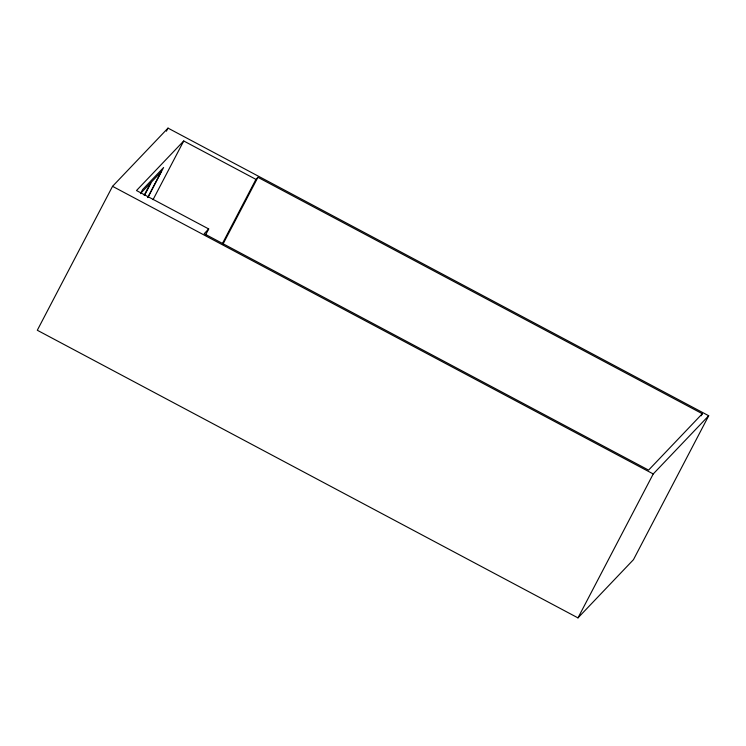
<?xml version="1.0" encoding="UTF-8"?>
<svg xmlns="http://www.w3.org/2000/svg" width="746" height="746" viewBox="0 0 746 746"><rect width="100%" height="100%" fill="white"/><g stroke="black" fill="none" stroke-linecap="round" stroke-linejoin="round"><path stroke-width="1.12" d="M112.543 186.323L37.3 330.254L577.982 617.884L633.457 559.677L708.7 415.746L168.018 128.116L112.543 186.323L653.235 473.952L708.7 415.746M166.405 131.203L168.018 128.116M140.453 193.671L142.607 189.559L163.607 167.514L148.016 197.336M144.137 195.266L150.58 182.938L141.078 192.906M144.603 195.238L151.578 181.884L161.08 171.916L147.652 197.597M153.042 199.676L183.73 140.966L255.943 179.385L257.92 177.315L702.312 413.722L701.24 415.774M205.476 235.139L208.703 228.957L136.49 190.547L183.73 140.966M222.56 243.243L255.943 179.385M222.951 244.212L257.92 177.315M577.982 617.884L653.235 473.952M208.703 228.957L204.19 233.703L648.582 470.111L702.312 413.722"/></g></svg>
